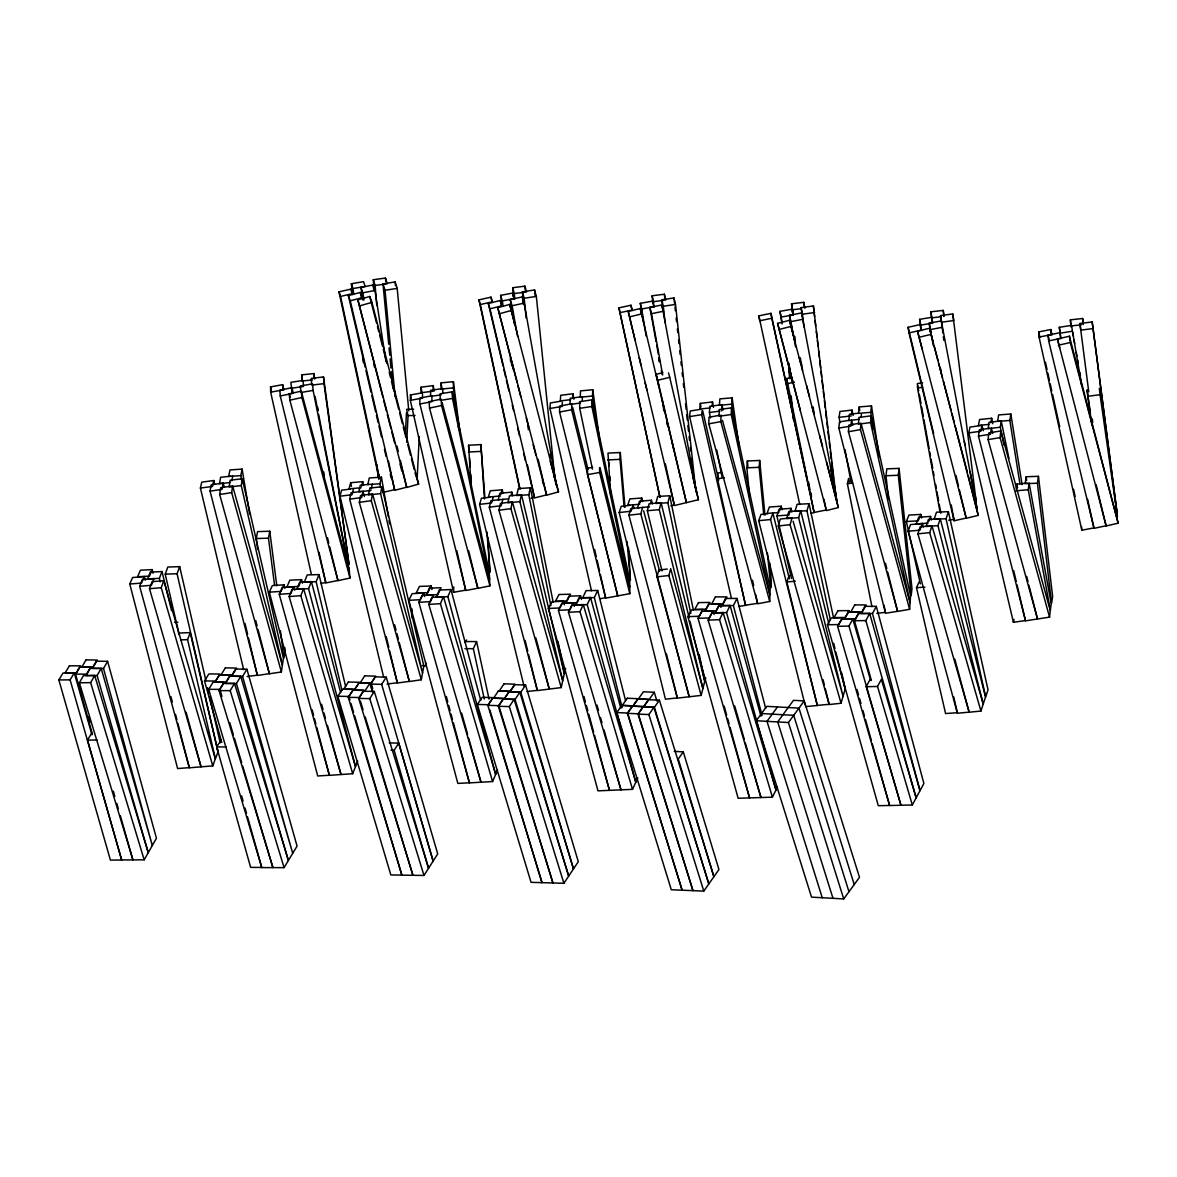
<?xml version="1.0" encoding="UTF-8"?>
<svg xmlns="http://www.w3.org/2000/svg" width="1177" height="1177" viewBox="0 0 1177 1177"><rect width="100%" height="100%" fill="white"/><g stroke="black" fill="none" stroke-linecap="round" stroke-linejoin="round"><path stroke-width="1.5" d="M471.153 486.807L468.564 445.23L480.893 444.597L484.895 497.694M484.453 499.004L480.893 444.597M600.02 467.828L629.783 587.249L629.813 593.664L605.669 598.122L559.561 412.024L559.693 406.036L570.036 404.123M592.678 467.313L587.5 468.255L587.529 474.669L617.734 595.886L571.639 409.787L571.757 403.799M582.262 401.225L582.365 396.62M434.195 391.014L433.283 385.615L421.072 387.204L420.939 392.765L433.151 391.176M433.18 389.778L433.283 385.615M456.808 550.674L465.695 590.133L453.586 592.296L410.332 400.327L410.464 394.942L422.572 392.794M422.528 394.589L422.425 398.179L410.332 400.327M453.586 592.296L453.733 586.896M722.457 420.307L769.905 594.915L769.729 601.476L757.694 603.742L708.804 423.852L708.981 417.276L719.294 415.349M769.729 601.476L720.839 421.587L721.015 415.025M731.241 414.525L731.447 407.83L719.294 409.567L719.088 416.261L731.241 414.525L769.935 594.797L770.141 588.103L731.447 407.83M592.531 396.031L592.752 389.749L580.482 390.882L580.261 397.179L592.531 396.031L596.739 426.765M610.672 494.664L607.979 453.101L620.294 452.527L625.002 507.375M624.09 506.89L620.014 459.354L620.294 452.527M406.712 442.375L408.051 415.599L406.639 409.346L413.657 409.184M405.491 432.547L406.462 412.906M417.202 477.818L419.247 436.755M710.481 417.864L709.422 412.509L709.819 406.3L720.25 404.932M721.604 410.92L722.001 404.711M572.625 398.017L572.905 393.78L560.708 395.295L560.326 400.93L570.786 399.65M861.387 424.735L910.071 602.683L909.63 609.303L897.61 611.422L848.44 431.738L848.882 425.103L859.195 423.279M909.63 609.303L860.461 429.605L860.917 422.984M591.487 590.854L549.968 408.478L550.35 402.961L560.723 401.21M562.356 402.299L562.062 406.433L549.968 408.478M870.597 422.558L871.068 415.819L858.93 417.438L858.46 424.176L870.597 422.558L910.101 602.565L910.571 595.827L871.068 415.819M731.638 404.182L732.123 397.841L719.868 398.9L719.397 405.256L731.638 404.182L735.287 429.428M749.675 497.047L746.851 467.843L747.38 460.987L759.68 460.457L764.976 515.217M763.741 514.761L759.15 467.313L759.68 460.457M755.649 594.444L757.62 603.345L745.512 605.199L717.499 478.789L718.058 473.022L721.516 472.492M887.708 572.11L897.58 611.29L885.531 613.276L838.848 428.075L839.481 421.91L849.809 420.204M851.368 421.469L850.897 426.089L838.848 428.075M861.123 417.511L861.446 414.363M1028.919 585.234L1037.511 618.984L988.091 439.61L988.798 432.93L1000.803 430.929L1050.252 610.436L1049.546 617.131L1025.491 620.853L978.484 436.108L979.367 429.855L989.68 428.266M1049.546 617.131L1000.097 437.623L1000.803 430.929M713.483 407.345L712.512 401.945L700.33 403.373L699.712 409.11L710.143 407.889M712.041 406.256L712.512 401.945M731.432 598.387L689.604 416.614L690.237 411.008L700.595 409.331M738.656 606.479L745.556 605.361L701.683 414.672L702.154 410.464M859.239 406.918L858.519 413.318L870.745 412.333L871.48 405.918L859.239 406.918L859.798 410.552M888.547 499.445L886.001 475.743L886.796 468.858L899.066 468.387L911.984 588.647L911.189 595.533L898.286 475.273L899.066 468.387M1016.281 489.146L1016.913 484.085L1027.344 483.114M1029.419 484.747L1051.208 603.61L1050.37 610.363L1028.257 489.706L1029.081 482.953M219.672 494.487L220.643 487.749L232.634 485.895L282.362 665.211L281.391 671.949L269.401 673.803L219.672 494.487L231.663 492.633L232.634 485.895M991.402 428.001L990.504 434.239L978.484 436.108M1000.303 427.236L1001.215 420.88L989.077 422.278L988.18 428.634L1000.303 427.236L1003.996 445.186M241.256 485.601L242.256 478.774L230.162 480.187L229.162 487.013L241.256 485.601L282.392 665.123L283.392 658.281L242.256 478.774M840.069 422.675L839.069 417.291L839.951 411.45L852.104 410.111L853.104 415.496M851.457 414.495L852.104 410.111M1026.197 476.744L1025.167 483.659L1037.423 483.232L1038.452 476.317L1026.197 476.744L1026.624 480.378M1009.837 420.469L1010.822 414.01L998.626 414.922L997.64 421.395L1009.837 420.469L1019.944 483.835M258.013 629.386L269.386 673.685L257.38 675.436L210.05 491.133L211.198 484.806L223.189 483.07L224.101 486.616M223.189 483.07L222.041 489.397L210.05 491.133M231.869 480.79L232.737 475.979M359.323 502.373L360.545 495.576L372.506 493.854L371.27 500.652L421.292 679.776L409.346 681.483L359.323 502.373L371.27 500.652M421.292 679.776L423.823 666.02L381.863 486.748L369.813 488.043L368.548 494.914L380.598 493.619L381.863 486.748M257.675 549.453L256.262 538.551L257.557 531.621L269.768 531.239L276.801 585.749M274.579 585.41L268.488 538.183L269.768 531.239M240.858 475.611L242.094 469.093L229.927 469.947L228.691 476.464L240.858 475.611L242.065 482.835M990.843 422.734L991.681 418.276L979.558 419.542L978.44 425.471L988.827 424.397M968.848 432.915L969.966 427.089L982.001 425.368L980.882 431.194L968.848 432.915L1013.426 622.295L1025.461 620.573L1017.046 584.837M1013.426 622.295L1013.986 619.382M399.238 642.495L409.331 681.38L397.355 682.998L349.672 499.166L351.07 492.766L361.324 491.383M363.046 491.147L361.633 497.547L349.672 499.166M371.255 488.941L372.329 484.071M535.873 637.949L549.276 689.075L498.96 510.244L500.46 503.388L512.378 501.814L510.892 508.655L561.208 687.589L537.345 690.561L489.294 507.184L490.941 500.711L499.46 499.651M561.208 687.589L562.709 680.747L512.878 503.579M519.94 501.637L521.47 494.723L509.45 495.9L507.934 502.814L519.94 501.637L562.724 680.674L564.254 673.759L521.897 496.503M379.936 483.762L381.422 477.185L369.298 477.95L367.812 484.527L379.936 483.762L380.568 487.352M871.936 606.699L847.396 483.732L848.588 478.495L849.308 482.055M243.668 669.654L200.399 488.058L201.753 482.143L213.758 480.525L214.611 484.085M213.758 480.525L212.404 486.454L200.399 488.058M528.782 494.767L530.386 487.793L518.307 488.558L516.703 495.546L528.782 494.767L550.865 605.655M565.607 668.374L564.401 673.627L557.986 641.436M502.873 499.225L501.225 505.698L489.294 507.184M511.053 495.429L511.892 492.163L499.872 493.251L498.209 499.798L508.508 498.871M662.004 570.919L647.321 510.715L649.101 503.771L661.077 502.697L689.133 617.778M639.302 507.699L630.813 508.67L628.901 515.202L677.334 698.123L701.109 695.416L702.904 688.604L659.282 509.656L661.077 502.697M363.458 485.218L362.737 481.643L350.672 482.717L349.069 488.838L361.133 487.749M361.53 486.233L362.737 481.643M642.701 507.302L640.788 513.849L689.222 696.769L657.001 576.833L658.796 570.021L667.3 569.065M701.109 695.416L668.904 575.509L670.699 568.697L702.904 688.604L704.685 681.512L690.002 621.324M383.658 677.158L339.991 496.208L341.595 490.191L350.143 489.117M353.571 488.69L351.967 494.723L339.991 496.208M667.874 502.77L669.728 495.752L657.693 496.444L655.839 503.462L667.874 502.77L690.781 613.511M705.759 677.878L704.832 681.38L699.285 654.589M650.498 503.565L651.455 500.254L639.479 501.24L637.566 507.846L649.527 506.86M778.262 525.972L780.277 519.042L792.121 517.748L790.091 524.677L841.025 703.243L829.182 704.537L778.262 525.972L790.091 524.677M841.025 703.243L845.115 689.266L835.876 652.132M798.624 517.659L800.669 510.671L788.752 511.627L786.707 518.616L798.624 517.659L843.07 696.254L793.121 521.279M500.887 494.472L502.27 489.823L490.25 490.809L488.411 497.018L500.416 496.017M806.951 510.759L809.07 503.712L797.094 504.315L794.975 511.362L806.951 510.759L830.315 619.588M524.089 686.368L479.583 504.374L481.422 498.239L489.941 497.268M493.354 496.871L491.515 502.991L479.583 504.374M791.474 578.495L776.908 515.894L779.086 509.229L791.003 508.346L791.841 511.921M791.003 508.346L788.84 515.011L776.908 515.894M917.913 533.828L920.179 526.855L931.978 525.707L929.698 532.681L980.927 711.055L969.142 712.217L917.913 533.828L929.698 532.681M980.927 711.055L983.207 704.081L932.478 527.473M937.951 525.663L940.261 518.645L928.403 519.469L926.093 526.502L937.951 525.663L983.236 704.037L985.532 697.019L940.703 520.411M640.214 502.726L641.789 498.018L629.827 498.916L627.724 505.183L639.699 504.3M666.314 653.485L677.334 697.932L665.446 699.182L619.161 512.525L621.235 506.301L629.724 505.404M946.043 518.748L948.412 511.671L936.495 512.186L934.126 519.248L946.043 518.748L985.664 696.931L988.033 689.869L948.412 511.671M825.239 688.442L829.167 704.317L817.309 705.391L786.839 581.953L789.105 575.568M954.797 659.149L969.142 712.144L957.357 713.247L908.114 531.254L910.527 524.574L922.312 523.485L923.268 527.016M922.312 523.485L919.899 530.165L908.114 531.254M928.727 521.485L930.551 516.438L918.693 517.203L916.265 523.942L928.123 523.162M186.098 712.203L201.046 766.845L149.494 588.691L152.039 581.688L163.765 580.673L215.317 758.871L212.772 765.889L189.32 767.801L139.651 586.264L142.314 579.525L154.04 578.569L151.392 585.307L139.651 586.264M212.772 765.889L161.22 587.691L163.765 580.673M779.542 510.98L781.293 506.213L769.375 507.007L767.051 513.363L778.953 512.569M805.068 704.876L758.724 520.675L761.048 514.378L767.816 513.716M805.509 706.641L817.353 705.509L770.567 519.543L772.892 513.231L789.37 578.76M179.139 634.653L165.221 574.141L167.84 567.049L179.684 566.637L205.887 680.541M218.01 751.706L177.065 573.729L179.684 566.637M190.188 632.608L218.025 751.868L215.406 758.871L187.57 639.626L190.188 632.608L178.36 633.094M159.351 578.319L162.014 571.536L150.229 572.199L147.552 578.981L159.351 578.319L160.219 581.865M327.397 725.312L341.021 774.525L289.145 596.548L291.94 589.515L303.607 588.647L355.483 766.668L352.688 773.701L329.354 775.349L279.258 594.282L282.156 587.485L292.146 586.793M352.688 773.701L300.812 595.68L303.607 588.647M308.551 588.662L311.375 581.585L299.649 582.174L296.825 589.25L308.551 588.662L355.498 766.639L357.764 760.975M920.355 583.866L906.364 521.543L908.924 515.099L920.782 514.408L921.576 517.968M920.782 514.408L918.207 520.837L906.364 521.543M316.142 581.703L319.011 574.597L307.241 574.92L304.372 582.027L316.142 581.703L341.933 690.149M301.547 579.628L298.62 586.455L286.894 587.014L289.822 580.187L301.547 579.628L302.43 583.174M152.201 569.609L149.391 576.127L137.606 576.715L140.416 570.198L152.201 569.609L153.025 573.184M177.83 723.296L189.335 767.654L177.609 768.537L129.779 583.998L132.574 577.51L144.3 576.627L145.212 580.173M144.3 576.627L141.505 583.101L129.779 583.998M428.796 604.404L431.856 597.327L443.449 596.607L495.649 774.451L492.589 781.528L480.996 782.249L428.796 604.404L440.404 603.683L443.449 596.607M447.878 596.651L450.953 589.545L439.301 590.03L436.226 597.122L447.878 596.651L495.664 774.437L497.503 770.17M484.262 699.02L473.36 648.704L476.597 641.597L464.871 641.539M953.679 696.755L957.372 712.718L945.587 713.542L916.5 587.691L919.266 581.615M418.85 602.3L421.999 595.444L433.592 594.768L430.444 601.624L418.85 602.3L469.402 782.896L480.996 782.205L468.608 737.95M316.804 727.504L329.383 775.231L317.716 775.981L269.327 592.149L272.343 585.587L284.01 584.837L284.937 588.368M284.01 584.837L280.979 591.398L269.327 592.149M603.978 729.858L620.985 789.899L568.462 612.261L571.757 605.155L583.277 604.581L635.801 782.249L632.505 789.355L597.975 790.841L548.379 608.465L551.866 601.756L563.386 601.256L564.342 604.801M632.505 789.355L579.981 611.672L583.277 604.581M587.205 604.625L590.53 597.504L578.952 597.872L575.641 604.993L587.205 604.625L635.83 782.234L637.816 777.953M594.311 597.622L597.681 590.486L586.072 590.633L582.703 597.769L594.311 597.622L622.162 707.642M431.106 585.999L427.825 592.678L416.187 593.061L419.468 586.396L431.106 585.999L431.974 589.559M594.562 735.463L609.48 790.356L558.442 610.304L561.826 603.404L573.346 602.859L574.347 606.39M573.346 602.859L569.962 609.774L558.442 610.304M453.41 722.928L469.432 782.793L457.838 783.411L408.86 600.314L412.112 593.679L423.705 593.046L424.647 596.562M423.705 593.046L420.439 599.682L408.86 600.314M580.555 595.812L577.157 602.742L565.593 603.065L568.991 596.136L580.555 595.812L581.482 599.343M465.224 642.671L466.563 639.95M745.321 742.981L760.975 797.579L708.113 620.102L711.673 612.967L723.105 612.54L775.967 790.047L772.406 797.167L738.126 798.271L687.898 616.63L691.62 609.848L703.052 609.48L699.329 616.262L687.898 616.63M772.406 797.167L719.559 619.676L723.105 612.54M726.533 612.614L730.093 605.464L718.617 605.714L715.042 612.849L726.533 612.614L775.981 790.032L777.408 787.178M733.389 605.581L737.008 598.431L725.488 598.475L721.884 605.64L733.389 605.581L762.063 715.498M563.386 601.256L559.884 607.965L548.379 608.465M730.049 727.371L749.558 797.903L698.02 618.322L701.654 611.378L713.085 610.966L714.101 614.482M713.085 610.966L709.466 617.925L698.02 618.322M720.059 603.904L716.41 610.878L704.935 611.084L708.569 604.125L720.059 603.904L721.001 607.42M871.377 680.38L854.458 620.706L858.268 613.555L869.671 613.423L919.958 790.679L916.147 797.844L865.845 620.588L869.671 613.423M872.481 613.541L876.335 606.361L864.904 606.332L861.064 613.497L872.481 613.541L920.031 790.65L923.886 783.485L876.335 606.361M912.322 804.994L877.542 686.471L881.367 679.35L916.147 797.888L912.322 804.994L900.949 805.23L866.184 686.706L869.994 679.6M852.825 619.073L848.955 626.061L900.964 805.259L889.621 805.524L837.612 626.326L841.481 619.337L852.825 619.073L870.671 680.556M120.363 815.823L132.913 859.887L79.374 682.778L83.42 675.627L94.69 675.48L148.228 852.663L144.168 859.813L121.643 859.96L87.51 740.098L91.659 733.153M144.168 859.813L90.629 682.645L94.69 675.48M97.102 675.554L101.178 668.389L89.879 668.389L85.818 675.554L97.102 675.554L148.243 852.648L156.453 838.274L107.593 661.312L96.279 661.18L92.189 668.359L103.502 668.492L107.593 661.312M827.402 624.781L831.359 617.925L842.703 617.704L838.745 624.546L827.402 624.781L878.292 805.701L889.635 805.465L872.348 743.982M75.549 674.127L79.668 667.079L90.953 667.094L86.833 674.141L75.549 674.127L92.439 734.257M242.756 766.256L272.917 867.626L219.04 690.619L223.336 683.44L234.503 683.454L288.38 860.461L284.084 867.64L261.75 867.596L208.697 689.339L213.037 682.263L224.204 682.292L219.864 689.369L221.953 696.357M284.084 867.64L230.206 690.634L234.503 683.454M236.43 683.528L240.741 676.334L229.544 676.216L225.234 683.41L236.43 683.528L288.394 860.461L297.075 846.072L246.92 669.242L235.709 669.007L231.383 676.201L242.594 676.422L246.92 669.242M74.269 672.935L70.105 679.85L121.672 860.019L110.417 860.107L58.85 679.953L63.028 673.023L74.269 672.935L91.968 734.757M204.504 680.909L208.903 673.921L220.084 674.053L215.685 681.056L204.504 680.909L221.806 742.437M412.921 875.305L358.691 698.447L363.237 691.267L374.301 691.414L428.531 868.273L423.985 875.467L401.857 875.129L348.274 697.343L352.85 690.237L363.914 690.399L359.338 697.505L348.274 697.343M423.985 875.467L369.769 698.608L374.301 691.414M372.609 691.046L370.578 684.043L375.139 676.849L386.247 677.172L437.697 853.884L428.56 868.288L394.148 750.308L398.709 743.143L389.204 742.878M398.709 743.143L433.121 861.108L381.672 684.367L386.247 677.172M369.887 683.263L365.311 690.384L354.218 690.149L358.808 683.028L369.887 683.263L372.476 692.061M247.508 816.823L261.78 867.464L250.642 867.361L216.686 746.909L221.144 740.024M354.601 715.704L401.872 875.114L390.823 874.938L337.828 696.269L342.448 689.222L353.497 689.398L348.892 696.446L349.922 699.947M498.357 706.288L503.153 699.094L514.114 699.388L568.682 876.085L563.901 883.28L541.979 882.662L487.852 705.347L492.648 698.196L503.609 698.505L498.798 705.656L552.94 882.971L498.357 706.288L509.317 706.583L514.114 699.388M515.055 699.432L519.851 692.238L508.876 691.885L504.094 699.079L515.055 699.432L568.682 876.085L578.304 861.696L525.56 685.088L514.584 684.676L509.788 691.87L520.764 692.297L525.56 685.088M477.318 704.42L482.143 697.328L493.089 697.637L488.264 704.743L477.318 704.42L531.048 882.338L541.994 882.647L489.838 709.966M638.802 715.542L692.959 890.651L638.037 714.115L643.054 706.906L653.897 707.362L708.834 883.912L703.802 891.107L671.287 889.738L616.792 712.571L621.839 705.42L632.667 705.876L627.621 713.041L682.116 890.195M703.802 891.107L648.88 714.557L653.897 707.362M654.368 707.392L659.4 700.183L648.556 699.712L643.525 706.906L654.368 707.392L708.834 883.912L718.941 869.523L683.293 751.838L674.244 751.382M683.293 751.838L678.246 759.033L713.895 876.718L659.4 700.183M627.415 713.336L632.446 706.156L643.289 706.612L638.258 713.792L627.415 713.336L682.116 890.195M654.265 692.267L649.233 699.447L638.375 698.947L643.407 691.767L654.265 692.267L656.928 701.021M832.978 898.331L777.703 721.928L793.489 700.33L804.215 700.933L859.49 877.321L843.718 898.934L811.527 897.124L756.252 720.736L766.771 706.332L798.948 708.127L854.237 884.53M777.497 706.936L766.977 721.339L822.252 897.727M843.718 898.934L788.428 722.531L804.215 700.933M357.867 299.885L369.725 296.486L371.917 302.371L418.615 484.085L406.742 487.469L357.867 299.885L382.79 396.914M360.059 305.755L371.917 302.371M497.768 307.697L509.67 304.431L558.516 491.898L546.614 495.179L497.768 307.697L512.481 364.649M499.71 313.67L511.612 310.39M348.348 295.574L360.294 292.455L362.207 297.663L350.26 300.768L348.348 295.574L365.135 367.092M826.71 462.355L838.333 507.552L826.357 510.583L777.585 323.351L789.561 320.321L794.21 338.064M778.997 329.486L790.973 326.456L789.561 320.321M488.293 303.489L500.269 300.488L501.932 305.799L489.956 308.801L488.293 303.489L503.02 365.944M658.605 384.967L656.104 374.33L662.96 372.653M656.104 374.33L657.722 380.274L669.728 377.346L698.432 499.725L674.421 505.536L628.238 311.419L640.244 308.521L641.642 313.935L629.636 316.834M917.501 331.164L929.492 328.265L978.249 515.364L966.243 518.277L917.501 331.164L922.165 348.907M918.634 337.387L930.639 334.474M338.991 291.867L351.011 289.071L352.585 293.617L340.565 296.427L338.991 291.867L379.068 479.039M382.554 492.501L394.575 489.691L388.469 461.178M1057.402 338.991L1069.422 336.21L1118.15 523.191L1106.13 525.972L1057.402 338.991L1059.756 347.848M1058.285 345.273L1070.305 342.492L1069.422 336.21M478.951 299.87L491 297.148L492.339 301.827L480.29 304.549L478.951 299.87L519.513 488.205M530.989 498.121L534.432 497.341L527.473 465.062M908.997 332.9L908.1 327.28L920.149 324.587L921.047 330.207L908.997 332.9L954.135 520.749L966.199 518.057L959.373 489.706M289.248 393.809L301.283 391.161L301.9 397.532L349.996 578.01L337.976 580.673L289.866 400.18L289.248 393.809L290.189 397.355M289.866 400.18L301.9 397.532M618.911 307.859L630.975 305.226L632.064 310.037L619.999 312.67L618.911 307.859L659.973 497.444M670.846 505.742L674.289 504.992L665.373 463.856M514.702 324.808L510.2 299.502L522.264 296.942L524.177 303.151L556.603 485.689L555.176 481.04M510.2 299.502L512.113 305.711L524.177 303.151M1048.663 340.933L1048.016 335.21L1060.08 332.635L1060.727 338.358L1048.663 340.933L1094.022 528.341L1106.086 525.766L1096.155 484.718M770.935 313.332L771.788 318.246L759.695 320.791L758.856 315.863L770.935 313.332L807.098 479.171M429.517 408.066L441.552 405.55L441.198 399.121L429.164 401.637L429.517 408.066L477.862 588.368L489.912 585.837L489.558 579.408L442.14 402.652M810.703 513.349L814.16 512.628L771.788 318.246M656.089 341.683L649.851 307.403L661.945 304.931L696.784 493.443L695.136 487.175M649.851 307.403L651.484 313.67L663.593 311.214M280.258 395.958L292.323 393.501L291.94 387.689L279.876 390.161L280.258 395.958L325.852 582.939L337.931 580.482L329.678 546.643M794.519 382.231L787.604 383.628L786.663 378.508L791.856 377.464M362.913 300.061L360.942 287.365L373.021 284.981L374.948 290.454L385.953 361.221M360.942 287.365L362.854 292.823L374.948 290.454M792.857 333.297L789.487 315.289L801.611 312.92L836.95 501.211L830.535 467.843M789.487 315.289L790.87 321.63L802.994 319.261M431.856 395.737L419.777 398.091L419.909 403.991L465.754 590.53L477.833 588.191L468.667 550.88M419.909 403.991L431.988 401.651L431.885 397.223M1087.607 499.269L1093.933 527.899L1081.825 530.238L1039.056 337.063L1038.717 331.885L1050.811 329.545L1052.003 334.901M1039.056 337.063L1051.164 334.709L1050.811 329.545M500.622 295.353L512.745 293.058L514.408 298.605L502.285 300.915L500.622 295.353L502.358 306.211M708.804 423.852L720.839 421.587M311.287 574.067L270.666 392.191L270.563 386.909L282.671 384.658L283.863 390.014M270.666 392.191L282.774 389.94L282.671 384.658M933.346 345.758L929.139 323.175L941.276 320.909L977.131 508.964L970.157 471.977M930.242 329.575L942.394 327.309M320.6 583.483L325.779 582.527L319.011 552.204M559.561 412.024L571.639 409.787M587.529 474.669L599.623 472.448L599.593 467.637M640.303 303.342L652.441 301.135L653.853 306.77L641.715 308.992L640.303 303.342L643.26 321.395M848.44 431.738L860.461 429.605M779.968 311.346L792.136 309.213L793.283 314.936L781.116 317.069L779.968 311.346L782.087 323.94M351.379 283.731L363.531 281.656L365.135 286.467L352.982 288.542L351.379 283.731L352.894 294.574M312.523 383.879L300.356 385.938L300.944 392.471L313.111 390.411L312.67 385.512M921.459 330.531L919.634 319.335L931.816 317.29L932.714 323.101M920.532 325.146L930.978 323.395M600.447 598.637L605.625 597.754L600.329 574.508M988.091 439.61L1000.097 437.623M922.591 382.746L917.369 383.599L917.56 388.042L940.07 512.319M917.56 388.042L922.783 387.189M948.662 520.19L953.885 519.337L951.281 504.933M452.174 391.867L440.007 393.824L440.33 400.401L452.498 398.444L452.174 391.867L489.264 572.669L489.588 579.261L452.498 398.444M1060.889 338.652L1059.3 327.324L1071.482 325.367L1081.707 385.497M1059.933 333.223L1072.129 331.267M689.604 416.614L701.683 414.672M388.719 344.243L382.996 283.878L395.134 281.95L397.179 288.365L408.802 410.92M382.996 283.878L385.041 290.278L397.179 288.365M303.092 380.451L290.896 382.319L291.925 391.912M291.263 388.307L303.46 386.439L303.18 381.951M717.499 478.789L724.414 477.73M523.677 304.593L522.382 291.808L534.564 289.954L536.344 296.413L554.764 477.171M522.382 291.808L524.162 298.267L536.344 296.413M591.81 399.856L591.869 406.492L629.754 587.029L629.71 580.379L591.81 399.856L579.643 401.695L579.702 408.331L592.458 469.108M579.702 408.331L591.869 406.492M441.11 394.854L430.664 396.369L430.547 390.308L442.729 388.542L442.817 393.074M662.96 310.669L661.768 299.738L673.98 297.958L675.495 304.46L695.372 486.719L693.856 480.201M661.768 299.738L663.298 306.241L675.495 304.46M802.214 316.745L801.154 307.653L813.381 305.961L835.802 494.428L833.904 482.423M801.154 307.653L802.42 314.215L814.646 312.523M580.629 396.87L570.183 398.312L570.051 404.447L580.496 402.99M373.286 279.714L385.482 278.066L387.307 283.804L375.125 285.452L373.286 279.714L374.183 290.704M1091.903 425.029L1087.813 396.311L1100.054 394.678L1099.318 388.204M247.082 676.54L257.366 675.171L248.465 637.787M498.96 510.244L510.892 508.655M940.541 315.568L952.782 313.95L953.782 320.556L941.541 322.174L940.541 315.568L941.217 321.012M709.422 412.509L719.853 411.141M512.716 287.732L524.942 286.158L526.502 291.97L514.29 293.544L512.716 287.732L513.525 296.869M1088.74 391.779L1079.927 323.484L1092.182 321.954L1116.664 509.891L1092.182 321.954M1080.663 330.134L1092.918 328.604M652.823 303.048L652.146 295.765L664.387 294.235L665.696 300.12M652.146 295.765L653.456 301.65L663.946 300.341M847.396 483.732L852.575 483.085M876.806 613.394L885.442 612.32L884.03 605.184M387.086 684.043L397.355 682.763L389.646 650.822M858.136 413.23L849.456 414.289L848.808 420.572L859.225 419.292M792.474 312.861L791.562 303.784L803.817 302.327L804.877 308.271M791.562 303.784L792.621 309.742L801.375 308.698M323.513 376.949L311.258 378.405L311.728 385.1L323.984 383.643L323.513 376.949L349.039 564.622L323.984 383.643M527.105 691.532L537.345 690.34L528.605 654.662M931.757 319.114L930.963 311.802L943.233 310.404L944.042 316.436M930.963 311.802L931.772 317.834L940.541 316.834M628.901 515.202L640.788 513.849M839.069 417.291L851.236 415.952M657.001 576.833L668.904 575.509M1081.442 324.778L1070.923 325.926L1070.364 319.835L1082.649 318.496L1083.281 323.955M231.016 476.17L220.643 477.273L219.481 483.688L229.853 482.585M619.161 512.525L631.049 511.259L633.123 505.051L634.006 508.611M312.523 379.921L302.003 381.01L301.709 374.86L313.979 373.58L314.656 379.038M368.872 484.409L360.265 485.262L358.853 491.751L370.902 490.559M453.38 381.672L453.41 387.895L441.14 389.087L441.095 382.878L453.38 381.672L460.178 434.239M758.724 520.675L770.567 519.543M1016.075 490.838L1028.257 489.706M786.839 581.953L795.299 581.188M647.321 510.715L659.282 509.656M149.494 588.691L161.22 587.691M289.145 596.548L300.812 595.68M279.258 594.282L290.925 593.473L293.823 586.676L294.794 590.192M916.5 587.691L924.901 587.102M468.534 452.027L480.863 451.394M568.462 612.261L579.981 611.672M607.7 459.927L620.014 459.354M746.851 467.843L759.15 467.313M180.802 639.891L187.57 639.626M886.001 475.743L898.286 475.273M708.113 620.102L719.559 619.676M165.221 574.141L177.065 573.729M256.262 538.551L268.488 538.183M837.612 626.326L848.955 626.061M408.051 415.599L415.054 415.452M866.184 686.706L877.542 686.471M79.374 682.778L90.629 682.645M854.458 620.706L865.845 620.588M58.85 679.953L70.105 679.85M87.51 740.098L97.161 740.039M208.697 689.339L219.864 689.369M219.04 690.619L230.206 690.634M464.989 648.659L473.36 648.704M174.52 622.236L177.904 622.25M216.686 746.909L226.234 746.983M358.691 698.447L369.769 698.608M337.828 696.269L348.892 696.446M390.97 750.22L394.148 750.308M370.578 684.043L381.672 684.367M487.852 705.347L498.798 705.656M616.792 712.571L627.621 713.041M638.037 714.115L648.88 714.557M761.519 713.527L793.695 715.336L848.97 891.725M756.252 720.736L788.428 722.531M422.263 665.579L425.736 665.873L425.633 662.254M418.615 484.085L415.054 472.904M558.516 491.898L550.145 461.031M509.317 706.583L563.901 883.28M519.851 692.238L573.479 868.891L520.764 692.297M360.397 701.036L363.046 709.834M365.179 716.867L412.921 875.305M229.75 722.575L233.384 734.801M234.429 738.303L241.712 762.77M350.967 703.449L353.556 712.203M440.404 603.683L492.589 781.528M240.741 676.334L292.705 853.281L242.594 676.422M101.178 668.389L152.304 845.483L103.502 668.492M734.713 705.979L744.305 739.45M371.726 685.029L372.741 688.545M113.33 791.15L114.831 796.432M116.847 803.479L118.347 808.776M596.974 705.126L598.475 710.422M600.476 717.484L601.977 722.796M857.033 689.545L858.519 694.813M859.504 698.314L860.976 703.596M862.962 710.614L864.433 715.881M865.433 719.397L871.363 740.48M241.609 795.873L243.08 801.11M245.051 808.099L246.523 813.336M461.664 713.159L467.622 734.404M373.006 495.62L422.528 672.979L380.598 493.619M730.093 605.464L760.945 716.131M231.663 492.633L281.391 671.949M724.193 706.2L726.636 715.013M727.607 718.544L729.078 723.84M553.617 474.154L554.499 477.376M321.571 704.214L323.028 709.481M323.999 712.997L325.455 718.279M590.53 597.504L620.853 708.289M88.599 716.911L90.04 722.207M668.507 372.888L669.728 377.346M698.432 499.725L692.65 476.038M583.969 696.504L585.41 701.816M586.367 705.361L587.823 710.673M588.78 714.204L593.591 731.917M441.552 405.55L489.912 585.837M450.953 589.545L480.76 700.447M446.348 696.519L447.76 701.801M448.702 705.317L450.114 710.599M451.056 714.115L452.468 719.412M301.753 392.927L349.378 571.654L349.996 578.01M1070.305 342.492L1118.15 523.191M643.642 510.862L659.62 571.242M929.962 330.031L933.229 342.448M934.155 345.994L937.892 360.191M938.834 363.737L942.556 377.92M943.498 381.466L950.957 409.846M951.899 413.392L954.223 422.263M955.165 425.809L967.303 471.918M968.23 475.464L978.249 515.364M311.375 581.585L340.653 692.591M312.155 709.819L313.553 715.13M314.48 718.661L315.877 723.958M799.315 357.602L801.169 364.708M806.745 386.012L809.526 396.664M812.321 407.316L814.175 414.422M819.751 435.725L822.532 446.377M790.973 326.456L838.333 507.552M777.585 323.351L800.345 410.346M737.008 598.431L765.668 708.333M363.502 492.913L364.414 496.444M394.648 624.825L396.031 630.122M396.943 633.653L398.326 638.964M170.945 696.681L172.313 702.007M175.535 714.424L176.918 719.75M509.67 304.431L514.732 323.999M513.407 368.21L517.086 382.437M518.012 385.997L520.764 396.678M526.281 418.026L529.047 428.708M533.181 444.729L535.947 455.396M542.376 480.319L543.303 483.879M369.725 296.486L376.522 322.954M377.434 326.485L378.788 331.767M379.7 335.298L382.422 345.891M383.319 349.407L386.953 363.531M389.219 372.344L390.573 377.64M391.485 381.171L394.207 391.75M395.104 395.281L398.738 409.405M399.636 412.921L402.357 423.514M403.27 427.045L405.991 437.623M407.801 444.685L410.523 455.264M411.435 458.795L414.142 469.388M383.702 400.445L386.424 411.023M387.321 414.554L390.955 428.663M391.853 432.194L394.575 442.787M400.018 463.959L401.828 471.006M255.733 620.529L257.101 625.84M991.843 429.767L992.755 433.327M1026.668 576.362L1028.021 581.688M851.53 419.924L852.869 425.265M885.457 563.209L886.811 568.55M597.681 590.486L625.531 700.492M801.11 512.436L828.829 623.839M833.669 643.289L834.993 648.601M599.623 472.448L629.813 593.664M823.061 679.629L824.371 684.911M572.64 407.345L588.014 469.373M525.119 640.391L527.737 651.087M292.382 389.469L293.25 393.03M327.5 537.742L328.81 543.083M162.014 571.536L171.577 610.672M1048.016 335.21L1049.31 340.565M955.974 475.523L958.519 486.16M908.1 327.28L933.655 433.607M386.218 636.639L388.793 647.276M930.551 516.438L931.404 519.999M245.066 623.545L247.611 634.226M640.244 308.521L686.426 502.623L657.722 380.274M628.238 311.419L634.991 339.903M639.214 357.705L640.906 364.826M645.128 382.628L646.82 389.749M319.011 574.597L345.655 686.603M982.427 427.148L983.266 430.723M1013.691 570.551L1016.207 581.261M661.93 399.15L664.431 409.802M667.756 423.985L669.007 429.311M672.332 443.494L673.994 450.585M538.124 459.236L546.54 494.914L534.564 497.915L489.956 308.801M500.269 300.488L501.534 305.843M503.859 369.504L505.551 376.64M506.39 380.215L508.92 390.911M512.289 405.197L513.54 410.538M517.748 428.384L519.44 435.519M523.647 453.366L525.325 460.501M397.017 446.068L398.282 451.438M400.371 460.369L406.668 487.19L394.736 490.309L350.26 300.768M360.294 292.455L361.545 297.825M365.973 370.667L371.005 392.132M371.844 395.707L375.61 411.788M376.449 415.363L378.126 422.528M378.979 426.103L381.495 436.829M384.423 449.349L386.1 456.499M390.293 474.375L391.132 477.95M702.728 410.847L718.72 480.348M207.535 687.662L208.756 693.003M209.58 696.563L220.217 742.849M594.635 549.482L596.268 556.633M597.077 560.208L599.52 570.933M651.455 500.254L652.264 503.8M410.464 394.942L411.273 398.532M270.563 386.909L271.357 390.484M1038.717 331.885L1039.894 337.255M1045.441 362.295L1047.03 369.46M1047.824 373.035L1049.398 380.186M1050.193 383.761L1051.782 390.926M1052.576 394.501L1059.697 426.692M1073.556 489.308L1075.145 496.459M752.486 580.187L753.677 585.528M511.892 492.163L512.686 495.723M807.878 482.732L809.438 489.867M758.856 315.863L799.742 504.477M781.293 506.213L782.072 509.788M630.975 305.226L632.137 310.596M619.999 312.67L659.9 496.885M491 297.148L492.163 302.533M480.29 304.549L520.057 489.294M476.597 641.597L489.043 699.109M809.07 503.712L833.566 617.896M841.805 673.097L845.248 689.163M351.011 289.071L352.158 294.412M340.565 296.427L379.509 478.245M641.789 498.018L642.554 501.608M669.728 495.752L693.385 610.069M1001.583 422.675L1008.969 458.589M824.018 499.254L826.225 509.994L814.116 512.436L786.663 378.508M502.27 489.823L503.006 493.398M350.672 482.717L351.393 486.307M315.039 396.428L317.922 410.773M318.629 414.363L349.407 571.492L313.111 390.411M530.386 487.793L553.175 602.256M722.34 406.492L723.046 410.067M716.764 450.055L722.016 476.876M964.316 441.404L965.008 445.009M929.139 323.175L931.198 333.959M991.681 418.276L992.711 423.691M801.611 312.92L802.287 316.525M790.87 321.63L795.578 346.847M1016.913 484.085L1017.561 487.675M845.012 449.599L850.942 481.893M917.707 385.394L918.678 390.808M919.325 394.413L920.958 403.417M921.62 407.021L923.254 416.025M923.901 419.615L929.124 448.437M929.771 452.042L930.433 455.646M931.081 459.251L932.714 468.255M933.361 471.859L934.023 475.464M935.641 484.468L936.303 488.072M936.951 491.662L938.584 500.666M939.231 504.271L940.864 513.275M661.945 304.931L662.931 310.345M690.208 460.104L694.474 483.57M651.484 313.67L662.666 375.022M656.751 345.288L658.384 354.306M659.046 357.926L659.708 361.53M661.342 370.549L662.004 374.154M700.33 403.373L700.977 406.977M522.264 296.942L523.544 304.166M550.203 454.19L550.851 457.794M552.454 466.842L553.102 470.447M553.734 474.066L554.382 477.685M512.113 305.711L517.571 336.445M1072.762 332.605L1073.409 336.21M1074.042 339.829L1074.675 343.449M1076.278 352.482L1076.911 356.101M1077.558 359.706L1078.191 363.325M1079.795 372.359L1080.427 375.978M1059.3 327.324L1059.933 330.943M381.422 477.185L388.366 516.791M388.998 520.396L389.631 523.986M572.905 393.78L573.846 399.209M940.438 367.989L941.365 373.374M919.634 319.335L920.561 324.72M421.072 387.204L421.984 392.603M801.449 363.546L802.655 370.74M792.136 309.213L792.739 312.817M800.301 357.808L801.508 365.017M781.116 317.069L782.028 322.469M788.973 363.87L792.003 381.878M788.737 363.546L791.15 377.949M808.673 482.349L809.894 489.558M810.497 493.148L811.1 496.753M242.094 469.093L249.656 514.231M641.715 308.992L646.144 336.063M1010.822 414.01L1022.077 484.615M953.694 517.939L954.135 520.749M512.745 293.058L513.319 296.678M502.285 300.915L503.153 306.344M512.392 364.252L513.26 369.681M511.304 362.325L511.892 365.944M373.021 284.981L373.874 290.425M362.854 292.823L363.987 300.091M373.874 363.605L374.433 367.224M975.233 495.561L976.233 502.167L952.782 313.95M871.48 405.918L879.19 456.75M870.745 412.333L873.231 428.663M732.123 397.841L739.141 446.51M1100.054 394.678L1117.414 516.732L1116.693 510.259M1090.402 413.186L1087.077 389.852L1087.813 396.311M352.982 288.542L353.747 293.956M362.604 357.205L363.355 362.634M379.038 474.669L379.553 478.274M376.669 464.429L378.7 478.892M323.749 471.962L324.249 475.582M592.752 389.749L600.167 443.979M1079.927 323.484L1080.633 328.927M1092.3 418.968L1092.771 422.587M453.41 387.895L457.868 422.337M458.339 425.956L458.809 429.576M441.095 382.878L441.802 388.307M284.76 647.512L285.231 651.146L283.951 658.075L280.435 630.828M941.541 322.174L942.895 333.076M943.336 336.696L943.792 340.33M317.613 407.007L318.055 410.641M301.709 374.86L302.371 380.303M1038.452 476.317L1052.635 596.386L1051.605 603.301L1037.423 483.232M813.381 305.961L814.646 316.878M815.072 320.512L815.705 325.97M816.352 331.428L816.985 336.887M817.397 340.521L818.044 345.979M818.677 351.437L819.31 356.896M819.736 360.53L820.575 367.812M821.002 371.446L821.634 376.905M822.061 380.554L822.9 387.822M823.326 391.455L823.959 396.914M824.386 400.563L825.239 407.83M825.651 411.479L826.504 418.747M826.931 422.396L827.563 427.839M827.99 431.488L828.829 438.756M829.255 442.405L829.888 447.863M830.315 451.497L831.153 458.78M831.58 462.414L833.493 478.789M802.42 314.215L803.906 326.941M813.204 406.992L814.057 414.26M1070.364 319.835L1071.202 327.118M673.98 297.958L674.568 303.431M674.965 307.079L675.363 310.713M676.157 318.011L676.554 321.659M677.349 328.942L677.746 332.591M678.54 339.873L678.938 343.522M679.732 350.82L680.129 354.454M680.924 361.751L681.336 365.385M682.13 372.682L682.528 376.331M683.322 383.614L683.719 387.262M685.5 403.667L686.103 409.125M686.691 414.598L687.294 420.071M687.883 425.53L688.486 431.003M689.075 436.461L689.487 440.11M690.281 447.407L690.678 451.041M691.473 458.339L691.87 461.987M692.664 469.27L693.062 472.919M663.298 306.241L665.079 322.645M943.233 310.404L943.822 315.892M931.772 317.834L932.361 323.322M803.817 302.327L804.185 305.946M792.621 309.742L793.166 315.186M811.144 493.119L811.512 496.753M794.858 336.46L795.402 341.918M534.564 289.954L535.108 295.442M524.162 298.267L526.207 318.349M769.552 562.665L771.318 580.908L770.788 587.764L767.433 553.087M747.38 460.987L747.91 466.46M789.105 372.388L788.664 367.768L789.635 378.611M664.387 294.235L664.902 299.694M653.456 301.65L653.971 307.109M658.782 358.088L659.12 361.736M663.078 403.608L663.754 410.891M395.134 281.95L395.487 285.614M385.041 290.278L395.089 396.369M389.057 347.906L389.749 355.219M390.102 358.882L390.97 368.018M391.323 371.682L392.015 378.994M392.529 384.482L392.883 388.145M1082.649 318.496L1083.193 324.587M791.194 395.899L793.283 419.409M524.942 286.158L525.251 289.807M514.29 293.544L514.776 299.032M628.459 547.585L630.372 580.011L627.076 541.611M608.759 462.252L609.068 465.901M610.01 476.876L610.333 480.525M666.653 419.409L667.109 424.868M385.482 278.066L385.776 281.73M375.125 285.452L376.758 305.593M528.046 426.059L528.326 429.708M510.347 357.955L510.627 361.604M487.925 537.977L489.97 572.243L486.94 531.96M468.564 445.23L468.976 450.717M469.535 458.044L470.226 467.195M470.771 474.522L471.33 481.849M1081.604 526.796L1081.825 530.238M313.979 373.58L314.2 378.2M411.891 608.833L412.171 617.866M429.399 588.162L426.251 595.047L437.888 594.591L441.051 587.72L429.399 588.162M558.987 594.503L555.485 601.241L567.034 600.947L570.536 594.208L558.987 594.503M715.41 596.916L711.732 603.904L723.252 603.875L726.93 596.886L715.41 596.916M698.491 602.609L694.754 609.406L706.229 609.23L709.952 602.418L698.491 602.609M848.146 612.099L844.262 619.102L855.65 618.999L859.534 611.996L848.146 612.099M854.752 604.89L850.839 611.922L862.255 611.981L866.169 604.949L854.752 604.89M837.995 610.701L834.037 617.572L845.41 617.498L849.367 610.628L837.995 610.701M86.039 659.885L81.904 666.932L93.218 667.079L97.353 660.032L86.039 659.885M69.414 665.814L65.235 672.744L76.52 672.773L80.698 665.844L69.414 665.814M219.231 675.054L214.891 682.13L226.072 682.263L230.427 675.186L219.231 675.054M225.381 667.859L221.011 674.951L232.222 675.186L236.592 668.095L225.381 667.859M364.723 675.833L360.133 682.954L371.226 683.278L375.816 676.157L364.723 675.833M348.377 682.013L343.758 689.06L354.836 689.325L359.456 682.277L348.377 682.013M498.371 690.987L493.56 698.138L504.536 698.505L509.347 691.355L498.371 690.987M504.065 683.793L499.254 690.943L510.229 691.37L515.04 684.22L504.065 683.793M637.934 698.961L632.902 706.141L643.745 706.627L648.792 699.447L637.934 698.961M627.312 698.226L622.265 705.376L633.108 705.862L638.169 698.711L627.312 698.226"/></g></svg>
